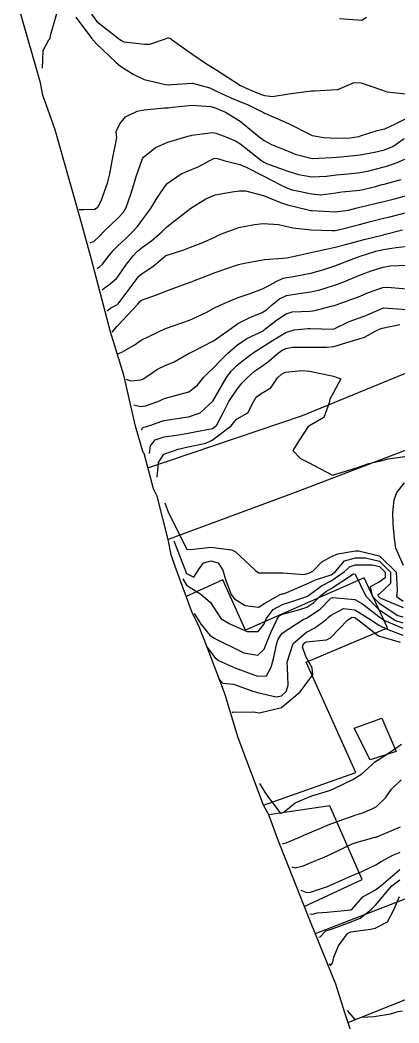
# Model space of a CAD drawing. Header units: metres. Extents: x 307586 to 320046, y 7427249 to 7434250.
# Drawn here: x 318703.6 to 318735.1, y 7429039.6 to 7429122.8 of the extents above; entities that cross this region are included whole.
import ezdxf

# ---------------------------------------------------------------- set-up
doc = ezdxf.new("R2010")
doc.units = ezdxf.units.M
doc.header["$MEASUREMENT"] = 0
for name, color, linetype in [('Area', 45, 'Continuous'), ('Curvas de Nivel 1m', 11, 'Continuous'), ('Curvas de Nivel 5m', 15, 'Continuous'), ('Edificações', 30, 'Continuous'), ('Vias Primárias', 230, 'Continuous')]:
    doc.layers.add(name, color=color, linetype=linetype)

msp = doc.modelspace()

# ---------------------------------------------------------------- linework, layer by layer
at = {"layer": 'Area'}
msp.add_polyline3d([(318732.597, 7429034.388, 811.551), (318730.597, 7429040.369, 813.002), (318729.805, 7429042.846, 814.111), (318727.757, 7429047.864, 806.871), (318725.063, 7429054.705, 809.641), (318724.257, 7429056.893, 806.181), (318723.816, 7429057.693, 806.321), (318721.708, 7429063.289, 802.132), (318720.619, 7429066.841, 803.082), (318720.567, 7429067.019, 803.082), (318719.124, 7429070.794, 803.841), (318718.403, 7429072.637, 803.031), (318717.93, 7429073.603, 802.701), (318716.477, 7429077.487, 796.281), (318716.161, 7429078.462, 795.962), (318715.905, 7429079.728, 795.572), (318714.975, 7429083.334, 795.541), (318714.683, 7429083.926, 796.591), (318713.902, 7429086.884, 798.92), (318713.819, 7429086.961, 798.88), (318713.187, 7429089.129, 798.062), (318712.22, 7429093.375, 793.252), (318711.115, 7429096.957, 795.232), (318709.533, 7429102.978, 793.852), (318708.659, 7429106.207, 805.242), (318706.52, 7429113.716, 790.602), (318705.488, 7429116.612, 787.272), (318705.307, 7429117.622, 790.463), (318703.602, 7429123.527, 812.781)], dxfattribs=at)
at = {"layer": 'Curvas de Nivel 1m', "flags": 128}
for points, elevation in [([(318706.621, 7429123.36), (318706.113, 7429121.516), (318706.083, 7429121.368), (318706.068, 7429121.262), (318705.96, 7429121.175), (318705.486, 7429120.291), (318705.443, 7429118.84)], 784), ([(318709.535, 7429123.324), (318709.977, 7429122.721), (318711.777, 7429121.302), (318711.961, 7429121.168), (318712.224, 7429121.031), (318713.956, 7429120.826), (318714.383, 7429120.839), (318715.606, 7429121.254), (318715.87, 7429121.345), (318715.964, 7429121.36), (318716.051, 7429121.336), (318716.159, 7429121.247), (318717.944, 7429119.983), (318719.073, 7429119.209), (318719.928, 7429118.663), (318721.341, 7429117.764), (318721.916, 7429117.398), (318722.378, 7429117.173), (318723.479, 7429116.724), (318723.907, 7429116.569), (318724.568, 7429116.482), (318725.909, 7429116.7), (318727.779, 7429116.969), (318727.912, 7429116.973), (318728.045, 7429116.965), (318729.913, 7429117.061), (318729.981, 7429117.079), (318731.335, 7429117.646), (318731.922, 7429117.626), (318733.621, 7429117.033), (318733.912, 7429116.922), (318734.058, 7429116.882), (318735.91, 7429116.672)], 782), ([(318708.233, 7429123.085), (318709.534, 7429121.324), (318709.956, 7429120.852), (318711.577, 7429119.304), (318711.93, 7429119.016), (318712.979, 7429118.34), (318713.919, 7429117.905), (318715.677, 7429117.491), (318715.915, 7429117.468), (318716.163, 7429117.494), (318717.917, 7429117.592), (318719.346, 7429117.206), (318719.91, 7429116.946), (318721.097, 7429116.38), (318721.902, 7429116.046), (318722.526, 7429115.79), (318723.816, 7429115.151), (318723.892, 7429115.109), (318723.973, 7429115.067), (318725.88, 7429114.244), (318727.589, 7429113.383), (318727.865, 7429113.268), (318728.819, 7429113.09), (318729.862, 7429113.024), (318730.995, 7429113.063), (318731.738, 7429113.179), (318731.866, 7429113.227), (318733.242, 7429113.667), (318733.875, 7429113.82), (318734.705, 7429114.198), (318735.889, 7429114.765)], 783), ([(318732.361, 7429123.054), (318731.98, 7429122.808), (318730.119, 7429122.941)], 782), ([(318708.523, 7429107.12), (318708.896, 7429107.118), (318709.791, 7429107.135), (318710.059, 7429107.316), (318710.329, 7429107.843), (318710.853, 7429109.304), (318711.045, 7429110.081), (318711.277, 7429111.298), (318711.625, 7429113.058), (318711.62, 7429113.294), (318711.581, 7429113.581), (318711.877, 7429114.223), (318712.367, 7429114.812), (318713.334, 7429115.278), (318713.894, 7429115.376), (318715.605, 7429115.544), (318715.896, 7429115.564), (318716.252, 7429115.601), (318717.898, 7429115.774), (318719.444, 7429115.657), (318719.896, 7429115.518), (318720.122, 7429115.425), (318720.664, 7429115.188), (318721.882, 7429114.453), (318723.449, 7429113.154), (318723.86, 7429112.837), (318724.486, 7429112.514), (318725.851, 7429111.963), (318726.441, 7429111.714), (318727.845, 7429111.351), (318729.49, 7429111.44), (318729.847, 7429111.461), (318730.249, 7429111.476), (318731.849, 7429111.662), (318733.019, 7429111.871), (318733.853, 7429112.054), (318734.546, 7429112.333), (318735.482, 7429113.014)], 784), ([(318710.003, 7429102.21), (318710.077, 7429102.278), (318710.207, 7429102.361), (318710.454, 7429102.591), (318711.003, 7429103.301), (318711.339, 7429103.706), (318711.755, 7429104.119), (318712.356, 7429104.692), (318712.969, 7429105.278), (318713.345, 7429105.707), (318713.783, 7429106.308), (318714.201, 7429106.854), (318714.487, 7429107.263), (318714.979, 7429108.08), (318715.781, 7429109.25), (318715.795, 7429109.268), (318715.813, 7429109.286), (318716.976, 7429110.082), (318717.831, 7429110.446), (318718.389, 7429110.66), (318719.399, 7429111.204), (318719.694, 7429111.352), (318719.845, 7429111.367), (318719.985, 7429111.339), (318720.521, 7429111.19), (318721.838, 7429110.838), (318722.374, 7429110.628), (318723.83, 7429109.883), (318725.268, 7429109.136), (318725.819, 7429108.875), (318726.186, 7429108.756), (318727.813, 7429108.411), (318728.559, 7429108.345), (318729.814, 7429108.491), (318730.316, 7429108.572), (318731.818, 7429108.731), (318732.089, 7429108.778), (318733.114, 7429109.037), (318733.675, 7429109.18), (318733.825, 7429109.217), (318735.237, 7429109.607)], 786), ([(318710.423, 7429100.46), (318710.606, 7429100.623), (318710.944, 7429100.838), (318711.619, 7429101.396), (318711.725, 7429101.523), (318712.432, 7429102.587), (318712.992, 7429103.278), (318713.366, 7429103.656), (318713.754, 7429103.978), (318714.504, 7429104.52), (318715.375, 7429105.254), (318715.568, 7429105.459), (318715.777, 7429105.67), (318717.793, 7429107.22), (318719.012, 7429107.997), (318719.804, 7429108.321), (318721.214, 7429108.586), (318721.808, 7429108.672), (318722.318, 7429108.655), (318723.81, 7429108.27), (318725.235, 7429107.702), (318725.798, 7429107.497), (318727.41, 7429107.106), (318727.734, 7429107.042), (318727.792, 7429107.034), (318727.864, 7429107.027), (318729.791, 7429106.914), (318730.88, 7429107.064), (318731.599, 7429107.25), (318731.797, 7429107.298), (318733.202, 7429107.636), (318733.804, 7429107.786), (318734.79, 7429108.039), (318735.812, 7429108.305)], 787), ([(318710.843, 7429098.7), (318711.135, 7429098.97), (318711.692, 7429099.241), (318711.752, 7429099.289), (318712.59, 7429100.4), (318713.237, 7429101.275), (318713.446, 7429101.552), (318713.728, 7429101.818), (318714.612, 7429102.383), (318715.656, 7429103.251), (318715.706, 7429103.288), (318715.744, 7429103.31), (318717.2, 7429103.78), (318717.754, 7429103.979), (318718.639, 7429104.332), (318719.767, 7429104.828), (318720.02, 7429104.946), (318720.544, 7429105.188), (318721.777, 7429105.628), (318723.056, 7429105.882), (318723.781, 7429105.944), (318725.047, 7429105.871), (318725.779, 7429105.699), (318726.25, 7429105.595), (318727.776, 7429105.435), (318729.486, 7429105.373), (318729.776, 7429105.382), (318730.149, 7429105.447), (318731.781, 7429105.875), (318732.705, 7429106.119), (318733.787, 7429106.389), (318734.294, 7429106.519), (318735.792, 7429106.885)], 788), ([(318711.263, 7429096.94), (318711.636, 7429097.406), (318711.675, 7429097.448), (318713.384, 7429099.273), (318713.525, 7429099.442), (318713.698, 7429099.587), (318714.93, 7429100.032), (318715.709, 7429100.33), (318716.373, 7429100.581), (318717.721, 7429101.077), (318717.826, 7429101.114), (318718.081, 7429101.216), (318719.254, 7429101.679), (318719.729, 7429101.854), (318720.781, 7429102.232), (318721.737, 7429102.555), (318722.227, 7429102.676), (318723.741, 7429102.945), (318723.919, 7429102.97), (318725.743, 7429103.108), (318725.897, 7429103.128), (318727.391, 7429103.462), (318727.749, 7429103.536), (318729.018, 7429103.824), (318729.756, 7429103.977), (318730.626, 7429104.201), (318731.765, 7429104.529), (318732.179, 7429104.634), (318733.773, 7429105.018), (318733.82, 7429105.03), (318735.355, 7429105.436)], 789), ([(318712.373, 7429093.04), (318712.805, 7429092.914), (318713.62, 7429092.989), (318713.819, 7429093.07), (318714.121, 7429093.265), (318715.014, 7429093.874), (318715.637, 7429094.186), (318716.395, 7429094.486), (318717.652, 7429095.183), (318717.671, 7429095.201), (318717.713, 7429095.219), (318719.663, 7429096.208), (318721.034, 7429097.18), (318721.678, 7429097.652), (318722.675, 7429098.168), (318723.694, 7429098.575), (318724.055, 7429098.789), (318724.462, 7429099.142), (318725.135, 7429099.709), (318725.711, 7429099.97), (318726.753, 7429100.154), (318727.715, 7429100.273), (318728.396, 7429100.414), (318729.72, 7429100.831), (318730.343, 7429101.071), (318731.729, 7429101.633), (318732.752, 7429102.021), (318733.736, 7429102.331), (318734.319, 7429102.442), (318735.738, 7429102.508)], 791), ([(318713.053, 7429090.91), (318713.595, 7429090.761), (318714.036, 7429090.826), (318715.183, 7429091.254), (318715.468, 7429091.388), (318715.605, 7429091.445), (318715.866, 7429091.507), (318717.61, 7429091.977), (318718.304, 7429092.526), (318718.871, 7429093.208), (318719.239, 7429093.594), (318719.634, 7429093.95), (318720.25, 7429094.585), (318720.847, 7429095.182), (318721.66, 7429095.885), (318722.424, 7429096.404), (318723.671, 7429096.992), (318723.773, 7429097.048), (318723.907, 7429097.148), (318724.89, 7429097.933), (318725.693, 7429098.459), (318726.204, 7429098.613), (318727.697, 7429098.682), (318728.068, 7429098.725), (318729.426, 7429099.083), (318729.641, 7429099.143), (318729.704, 7429099.164), (318729.841, 7429099.214), (318731.711, 7429099.88), (318732.532, 7429100.224), (318733.719, 7429100.632), (318734.075, 7429100.671), (318735.718, 7429100.541)], 792), ([(318713.713, 7429088.82), (318713.732, 7429088.944), (318713.812, 7429089.026), (318714.532, 7429089.26), (318715.297, 7429089.533), (318715.578, 7429089.611), (318716.975, 7429089.836), (318717.583, 7429089.911), (318718.564, 7429090.234), (318719.603, 7429091.2), (318720.737, 7429093.183), (318721.118, 7429093.691), (318721.638, 7429094.194), (318722.176, 7429094.634), (318722.86, 7429095.158), (318723.329, 7429095.481), (318723.658, 7429095.676), (318724.554, 7429096.251), (318725.671, 7429096.911), (318726.351, 7429097.12), (318727.529, 7429097.248), (318727.675, 7429097.251), (318729.569, 7429097.187), (318729.675, 7429097.209), (318730.933, 7429097.813), (318731.689, 7429098.089), (318732.385, 7429098.35), (318733.702, 7429098.938), (318733.777, 7429098.954), (318735.7, 7429098.829)], 793), ([(318714.343, 7429086.87), (318714.426, 7429087.521), (318714.813, 7429088.005), (318715.563, 7429088.242), (318716.76, 7429088.427), (318717.566, 7429088.565), (318718.125, 7429088.657), (318719.57, 7429088.942), (318719.92, 7429089.195), (318720.488, 7429090.288), (318720.941, 7429091.18), (318721.613, 7429092.205), (318722.053, 7429092.732), (318722.461, 7429093.162), (318723.079, 7429093.707), (318723.637, 7429094.101), (318724.254, 7429094.534), (318724.961, 7429095.137), (318725.35, 7429095.439), (318725.658, 7429095.596), (318726.231, 7429095.694), (318727.659, 7429095.699), (318729.059, 7429095.686), (318729.66, 7429095.757), (318730.651, 7429096.053), (318731.666, 7429096.35), (318732.188, 7429096.525), (318733.132, 7429097.035), (318733.494, 7429097.214), (318733.677, 7429097.276), (318735.134, 7429097.562)], 794), ([(318735.442, 7429077.586), (318734.809, 7429079.017), (318734.68, 7429079.809), (318734.574, 7429081.019), (318734.536, 7429081.976), (318734.651, 7429083.019), (318734.894, 7429083.634), (318735.524, 7429084.447)], 796), ([(318715.613, 7429082.78), (318715.915, 7429081.961), (318717.45, 7429078.926), (318717.765, 7429078.902), (318719.452, 7429079.086), (318721.155, 7429078.879), (318721.449, 7429078.753), (318723.142, 7429077.153), (318723.431, 7429076.961), (318723.617, 7429076.962), (318725.431, 7429076.958), (318727.148, 7429076.822), (318727.431, 7429076.908), (318727.574, 7429076.956), (318727.921, 7429077.095), (318728.642, 7429077.891), (318729.452, 7429078.333), (318729.972, 7429078.555), (318731.459, 7429078.807), (318731.702, 7429078.805), (318733.453, 7429078.389), (318734.817, 7429077.016), (318734.907, 7429075.526), (318734.853, 7429075.016), (318735.407, 7429074.632)], 796), ([(318716.363, 7429079.63), (318717.43, 7429076.906), (318718.024, 7429076.617), (318718.43, 7429077.21), (318718.835, 7429077.81), (318719.441, 7429077.975), (318720.047, 7429077.799), (318720.45, 7429077.185), (318720.662, 7429076.418), (318721.123, 7429075.174), (318721.408, 7429074.818), (318722.299, 7429074.261), (318723.398, 7429074.125), (318724.039, 7429074.508), (318725.143, 7429075.133), (318725.328, 7429075.217), (318725.414, 7429075.233), (318725.548, 7429075.261), (318727.423, 7429076.064), (318728.142, 7429076.377), (318729.43, 7429076.814), (318729.785, 7429077.075), (318730.542, 7429077.968), (318731.45, 7429078.219), (318732.268, 7429078.224), (318733.447, 7429077.945), (318734.364, 7429077.021), (318734.349, 7429076.096), (318733.415, 7429075.211), (318733.314, 7429075.131), (318733.336, 7429075.031), (318733.412, 7429074.956), (318733.6, 7429074.839), (318735.399, 7429074.082)], 797), ([(318717.113, 7429076.48), (318717.42, 7429075.947), (318718.62, 7429075.208), (318719.402, 7429074.504), (318720.274, 7429073.187), (318720.958, 7429072.756), (318721.377, 7429072.567), (318722.443, 7429072.089), (318723.372, 7429072.094), (318723.832, 7429072.692), (318724.043, 7429073.143), (318724.61, 7429073.922), (318725.401, 7429074.343), (318726.001, 7429074.524), (318727.411, 7429075.004), (318727.471, 7429075.041), (318727.535, 7429075.099), (318728.625, 7429075.884), (318729.425, 7429076.293), (318730.509, 7429077.064), (318730.994, 7429077.502), (318731.442, 7429077.629), (318732.835, 7429077.643), (318733.44, 7429077.501), (318733.912, 7429077.025), (318733.905, 7429076.548), (318733.425, 7429076.209), (318732.655, 7429075.803), (318732.824, 7429075.036), (318733.404, 7429074.455), (318734.963, 7429073.44), (318735.387, 7429073.306)], 798), ([(318718.043, 7429073.59), (318718.644, 7429072.682), (318719.369, 7429071.794), (318719.715, 7429071.543), (318720.444, 7429071.184), (318721.356, 7429070.736), (318722.17, 7429070.342), (318723.348, 7429070.136), (318723.869, 7429070.631), (318724.066, 7429071.143), (318724.436, 7429072.076), (318724.937, 7429073.134), (318725.126, 7429073.394), (318725.389, 7429073.529), (318726.645, 7429073.861), (318727.398, 7429074.128), (318727.996, 7429074.502), (318728.58, 7429075.088), (318729.046, 7429075.454), (318729.419, 7429075.675), (318731.273, 7429076.894), (318731.431, 7429076.869), (318732.304, 7429075.041), (318733.396, 7429073.926), (318734.761, 7429073.016), (318735.381, 7429072.812)], 799), ([(318720.143, 7429068.16), (318720.448, 7429067.81), (318721.024, 7429067.767), (318721.319, 7429067.73), (318722.939, 7429067.154), (318723.312, 7429067.035), (318724.861, 7429066.687), (318725.309, 7429066.769), (318725.693, 7429067.124), (318725.862, 7429067.663), (318725.793, 7429069.123), (318725.779, 7429069.563), (318726.285, 7429071.116), (318727.373, 7429072.061), (318728.061, 7429072.409), (318728.979, 7429073.084), (318729.195, 7429073.273), (318729.388, 7429073.432), (318730.461, 7429074), (318731.396, 7429073.89), (318732.77, 7429073.036), (318733.379, 7429072.617), (318734.124, 7429072.274), (318735.371, 7429071.805)], 801), ([(318721.193, 7429065.44), (318721.215, 7429065.412), (318721.295, 7429065.414), (318723.016, 7429065.432), (318723.295, 7429065.373), (318723.489, 7429065.342), (318725.3, 7429065.792), (318726.856, 7429067.107), (318727.322, 7429067.734), (318727.914, 7429068.514), (318727.866, 7429069.095), (318727.352, 7429069.964), (318727.059, 7429070.805), (318727.133, 7429071.103), (318727.364, 7429071.241), (318729.032, 7429071.418), (318729.368, 7429071.567), (318730.807, 7429073.059), (318731.16, 7429073.28), (318731.386, 7429073.258), (318731.695, 7429073.047), (318733.37, 7429071.751), (318735.15, 7429071.227)], 802), ([(318723.493, 7429059.48), (318724.073, 7429058.556), (318725.192, 7429057.052), (318725.29, 7429057.021), (318725.488, 7429057.117), (318726.432, 7429057.876), (318727.204, 7429058.221), (318727.826, 7429058.474), (318729.22, 7429058.896), (318729.362, 7429058.937), (318729.68, 7429059.073), (318731.231, 7429059.822), (318731.989, 7429060.289), (318732.803, 7429061.034), (318733.025, 7429061.253), (318733.247, 7429061.408), (318734.362, 7429062.122), (318735.261, 7429062.76)], 803), ([(318725.403, 7429054.52), (318725.472, 7429054.503), (318725.707, 7429054.573), (318726.945, 7429055.102), (318727.105, 7429055.17), (318727.174, 7429055.196), (318728.501, 7429055.765), (318729.183, 7429056.068), (318730.774, 7429056.642), (318731.19, 7429056.79), (318731.385, 7429056.854), (318731.963, 7429057.042), (318732.841, 7429057.391), (318733.201, 7429057.593), (318733.937, 7429058.294), (318734.443, 7429059.012), (318735.231, 7429059.808)], 804), ([(318726.903, 7429050.63), (318727.324, 7429050.473), (318727.434, 7429050.459), (318727.721, 7429050.487), (318729.121, 7429050.938), (318729.434, 7429051.075), (318731.131, 7429051.84), (318731.987, 7429052.189), (318733.14, 7429052.756), (318733.57, 7429053.024), (318734.6, 7429053.56), (318735.155, 7429053.801)], 806), ([(318727.653, 7429048.69), (318727.904, 7429048.663), (318728.264, 7429048.749), (318729.09, 7429048.809), (318731.073, 7429049.021), (318731.103, 7429049.029), (318731.135, 7429049.05), (318732.054, 7429050.101), (318733.119, 7429050.667), (318733.583, 7429051.023), (318735.137, 7429052.363)], 807), ([(318728.403, 7429046.75), (318728.515, 7429046.759), (318728.987, 7429047.257), (318729.075, 7429047.291), (318729.379, 7429047.377), (318731.087, 7429048.013), (318731.825, 7429048.31), (318732.741, 7429049.034), (318732.928, 7429049.208), (318733.106, 7429049.388), (318734.457, 7429051.01), (318735.128, 7429051.491)], 808), ([(318729.263, 7429044.54), (318729.387, 7429044.39), (318729.547, 7429044.571), (318729.65, 7429045.071), (318730.032, 7429046.035), (318730.782, 7429047.054), (318731.075, 7429047.176), (318732.708, 7429047.404), (318733.08, 7429047.479), (318734.096, 7429048.007), (318734.622, 7429049.007), (318735.114, 7429050.121)], 809)]:
    msp.add_lwpolyline(points, dxfattribs=dict(at, elevation=elevation))
at = {"layer": 'Curvas de Nivel 5m', "flags": 128}
for points, elevation in [([(318709.413, 7429104.35), (318709.761, 7429104.501), (318710.185, 7429104.895), (318710.598, 7429105.308), (318711.784, 7429106.444), (318712.177, 7429106.899), (318712.399, 7429107.284), (318712.775, 7429108.308), (318713.085, 7429109.277), (318713.255, 7429109.842), (318713.738, 7429111.271), (318713.769, 7429111.345), (318713.845, 7429111.451), (318714.857, 7429112.256), (318715.857, 7429112.708), (318717.636, 7429113.223), (318717.817, 7429113.267), (318717.864, 7429113.278), (318719.575, 7429113.496), (318719.867, 7429113.454), (318720.542, 7429113.19), (318721.491, 7429112.807), (318721.857, 7429112.595), (318723.663, 7429111.152), (318723.842, 7429111.034), (318724.048, 7429110.941), (318725.834, 7429110.286), (318726.727, 7429110.012), (318727.83, 7429109.836), (318729.035, 7429109.884), (318729.832, 7429109.985), (318730.844, 7429110.075), (318731.834, 7429110.184), (318732.555, 7429110.324), (318733.839, 7429110.645), (318734.134, 7429110.733), (318734.897, 7429111.019), (318735.555, 7429111.303)], 785), ([(318711.693, 7429095.16), (318711.718, 7429095.155), (318711.773, 7429095.167), (318712.047, 7429095.286), (318713.071, 7429095.864), (318713.663, 7429096.27), (318715.673, 7429097.25), (318717.68, 7429097.943), (318719.057, 7429098.577), (318719.69, 7429098.919), (318720.229, 7429099.192), (318721.245, 7429099.631), (318721.703, 7429099.813), (318722.715, 7429100.158), (318723.717, 7429100.52), (318724.129, 7429100.735), (318724.87, 7429101.139), (318725.447, 7429101.412), (318725.726, 7429101.481), (318726.14, 7429101.536), (318727.73, 7429101.845), (318728.726, 7429102.097), (318729.736, 7429102.431), (318731.321, 7429103.056), (318731.624, 7429103.173), (318731.745, 7429103.213), (318733.139, 7429103.65), (318733.754, 7429103.789), (318734.814, 7429103.963), (318735.759, 7429104.072)], 790), ([(318714.973, 7429084.91), (318715.106, 7429086.126), (318715.549, 7429086.815), (318716.737, 7429087.232), (318717.555, 7429087.419), (318719.024, 7429087.74), (318719.561, 7429087.973), (318721.137, 7429089.177), (318721.33, 7429089.42), (318721.581, 7429089.719), (318722.517, 7429090.238), (318722.982, 7429091.156), (318723.216, 7429091.544), (318723.61, 7429091.851), (318724.425, 7429092.331), (318724.986, 7429093.136), (318725.303, 7429093.458), (318725.63, 7429093.621), (318726.986, 7429093.756), (318727.632, 7429093.692), (318729.369, 7429093.34), (318729.626, 7429093.292), (318730.238, 7429093.071), (318729.611, 7429091.923), (318729.307, 7429091.382), (318729.266, 7429091.083), (318728.824, 7429089.854), (318727.583, 7429089.137), (318727.517, 7429089.101), (318726.759, 7429087.918), (318726.245, 7429087.12), (318726.896, 7429086.459), (318727.543, 7429086.134), (318729.533, 7429085.08), (318731.539, 7429085.68), (318732.553, 7429086.029), (318733.545, 7429086.27), (318734.153, 7429086.418), (318735.549, 7429086.633)], 795), ([(318719.093, 7429070.87), (318719.764, 7429069.947), (318720.09, 7429069.698), (318721.333, 7429069.146), (318721.379, 7429069.123), (318723.325, 7429068.394), (318724.056, 7429068.412), (318724.446, 7429069.139), (318724.645, 7429069.835), (318724.933, 7429071.134), (318725.038, 7429071.462), (318725.371, 7429071.954), (318727.103, 7429073.104), (318727.308, 7429073.177), (318727.384, 7429073.203), (318728.529, 7429073.955), (318729.41, 7429074.865), (318729.553, 7429074.936), (318731.408, 7429074.745), (318732.045, 7429074.402), (318733.388, 7429073.348), (318733.857, 7429073.025), (318735.377, 7429072.383)], 800), ([(318726.153, 7429052.58), (318726.441, 7429052.505), (318727.139, 7429052.672), (318727.441, 7429052.796), (318728.149, 7429053.09), (318728.847, 7429053.383), (318729.149, 7429053.516), (318730.204, 7429054.017), (318731.164, 7429054.473), (318731.58, 7429054.633), (318733.082, 7429055.031), (318733.156, 7429055.047), (318733.173, 7429055.056), (318733.214, 7429055.07), (318735.182, 7429055.903)], 805), ([(318730.753, 7429040.67), (318731.359, 7429039.939), (318731.541, 7429039.94), (318731.939, 7429040.095), (318732.994, 7429040.159), (318734.368, 7429040.381), (318734.999, 7429040.57), (318735.357, 7429040.639)], 810)]:
    msp.add_lwpolyline(points, dxfattribs=dict(at, elevation=elevation))
at = {"layer": 'Edificações'}
for points, elevation in [([(318732.168, 7429076.551), (318722.33, 7429072.218), (318720.442, 7429076.398), (318717.406, 7429075.004)], 803.082), ([(318723.816, 7429057.693), (318731.467, 7429060.413), (318727.367, 7429069.551), (318734.104, 7429072.413), (318732.168, 7429076.551)], 806.321), ([(318727.196, 7429049.288), (318732.015, 7429051.531), (318729.312, 7429057.633), (318724.257, 7429056.893)], 807.448)]:
    msp.add_lwpolyline(points, dxfattribs=dict(at, elevation=elevation))
for points in [[(318733.626, 7429064.924), (318734.839, 7429062.144), (318732.674, 7429061.455), (318731.342, 7429064.092), (318733.626, 7429064.924)], [(318730.832, 7429039.667), (318745.292, 7429045.453), (318744.273, 7429047.831), (318738.497, 7429045.659), (318736.414, 7429050.229), (318728.101, 7429047.021)]]:
    msp.add_lwpolyline(points, dxfattribs=at)
at = {"layer": 'Vias Primárias', "elevation": 797.979}
msp.add_lwpolyline([(318714.217, 7429085.689), (318727.057, 7429090.035), (318742.223, 7429096.253), (318763.13, 7429102.357), (318785.769, 7429109.516), (318806.251, 7429117.202), (318824.417, 7429126.044)], dxfattribs=at)
msp.add_lwpolyline([(318714.217, 7429085.689), (318727.057, 7429090.035), (318742.223, 7429096.253), (318763.13, 7429102.357), (318785.769, 7429109.516), (318806.251, 7429117.202), (318824.417, 7429126.044)], dxfattribs=at)
at = {"layer": 'Vias Primárias', "elevation": 829.719}
msp.add_lwpolyline([(318764.174, 7428963.777), (318785.391, 7428971.385), (318803.033, 7428977.182), (318818.62, 7428983.709), (318836.005, 7428989.982), (318839.845, 7428991.453, 0.429428), (318842.584, 7428998.046), (318839.427, 7429007.821), (318834.952, 7429021.36), (318828.056, 7429038.32), (318822.212, 7429054.847), (318816.684, 7429068.124), (318811.049, 7429083.288), (318806.152, 7429096.611), (318802.781, 7429105.677, 0.391394), (318798.94, 7429107.621), (318792.889, 7429106.78), (318780.459, 7429102.198), (318758.451, 7429095.151), (318740.494, 7429088.993), (318726.433, 7429083.622), (318715.905, 7429079.728)], format="xyb", dxfattribs=at)
msp.add_lwpolyline([(318764.174, 7428963.777), (318785.391, 7428971.385), (318803.033, 7428977.182), (318818.62, 7428983.709), (318836.005, 7428989.982), (318839.845, 7428991.453, 0.429428), (318842.584, 7428998.046), (318839.427, 7429007.821), (318834.952, 7429021.36), (318828.056, 7429038.32), (318822.212, 7429054.847), (318816.684, 7429068.124), (318811.049, 7429083.288), (318806.152, 7429096.611), (318802.781, 7429105.677, 0.391394), (318798.94, 7429107.621), (318792.889, 7429106.78), (318780.459, 7429102.198), (318758.451, 7429095.151), (318740.494, 7429088.993), (318726.433, 7429083.622), (318715.905, 7429079.728)], format="xyb", dxfattribs=at)

doc.saveas('drawing.dxf')
